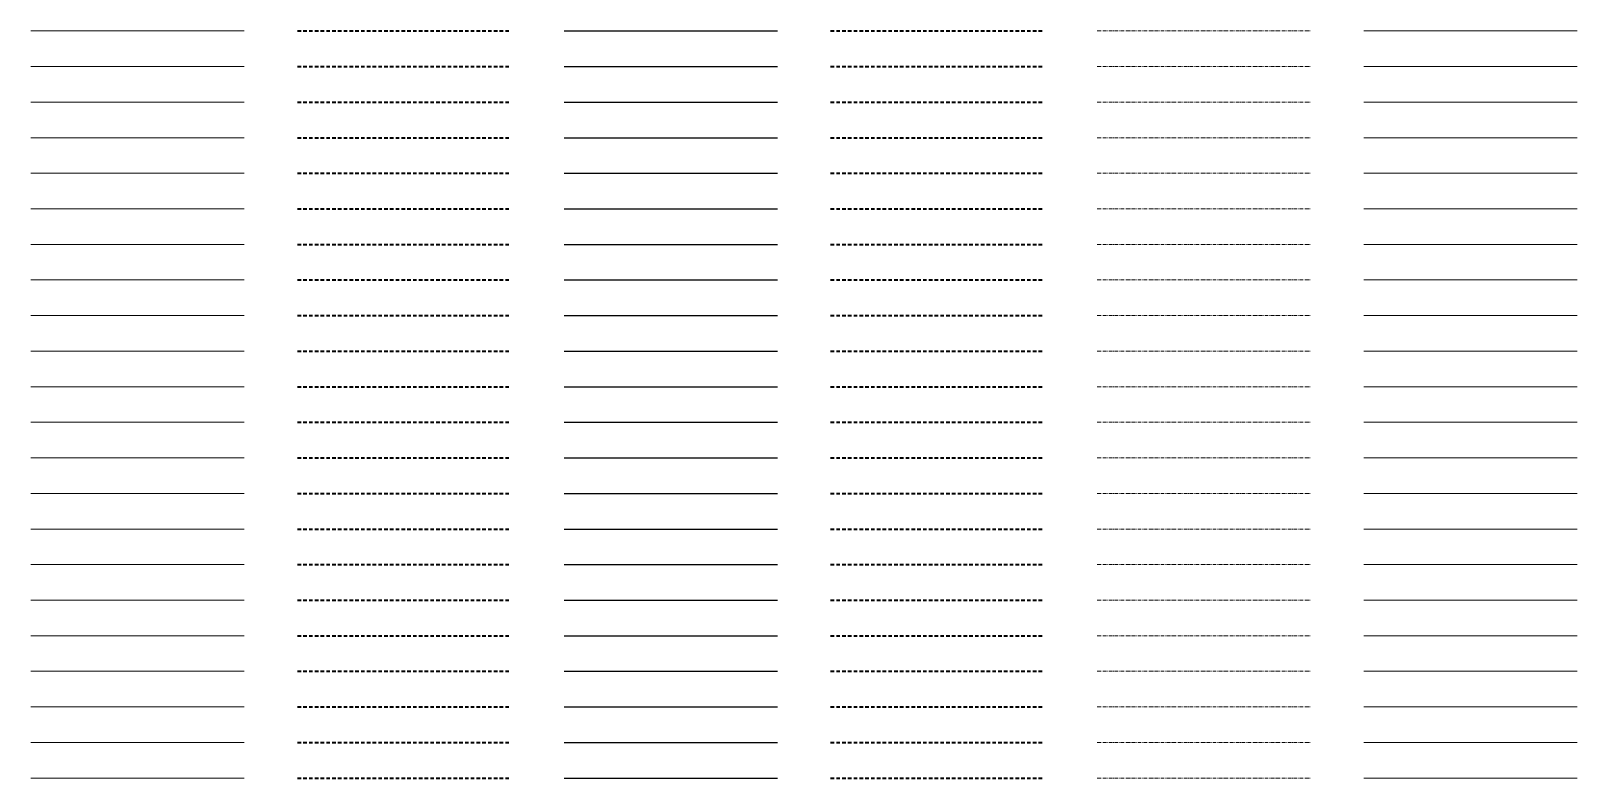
# Model space of a CAD drawing. Header units: metres. Extents: x -170 to 2070, y -13 to 14380.
# Drawn here: x 150 to 1020, y 9000 to 9420 of the extents above; entities that cross this region are included whole.
import ezdxf
from ezdxf.lldxf.tags import DXFTag

# ---------------------------------------------------------------- set-up
doc = ezdxf.new("R2010")
doc.units = ezdxf.units.M
doc.linetypes.add('KL-SO', pattern=[3.25, 2, -1.25])
doc.linetypes.add('KL-VERLATEN-SO', pattern=[3.25, 2, -0.5, 0.25, -0.5])
for name, color, linetype, lineweight in [('B-OI-KL-ET_MS_AANSLUITNET_3 kV_1x95Alrm as50-G', 7, 'Continuous', 18), ('B-OI-KL-ET_MS_AANSLUITNET_3 kV_1x95Alrm as50-RESERVE-G', 7, 'KL-RESERVE-SO', 18), ('B-OI-KL-ET_MS_AANSLUITNET_3 kV_1x95Alrm as50-VERLATEN-G', 7, 'KL-VERLATEN-SO', 18), ('B-OI-KL-ET_MS_AANSLUITNET_3 kV_3x240Alrm as35-G', 7, 'Continuous', 18), ('B-OI-KL-ET_MS_AANSLUITNET_3 kV_3x240Alrm as35-RESERVE-G', 7, 'KL-RESERVE-SO', 18), ('B-OI-KL-ET_MS_AANSLUITNET_3 kV_3x240Alrm as35-VERLATEN-G', 7, 'KL-VERLATEN-SO', 18), ('B-OI-KL-ET_MS_AANSLUITNET_3 kV_OVERIG-G', 7, 'Continuous', 18), ('B-OI-KL-ET_MS_AANSLUITNET_3 kV_OVERIG-RESERVE-G', 7, 'KL-RESERVE-SO', 18), ('B-OI-KL-ET_MS_AANSLUITNET_3 kV_OVERIG-VERLATEN-G', 7, 'KL-VERLATEN-SO', 18), ('B-OI-KL-ET_MS_AARDING_Al_25-G', 7, 'Continuous', 18), ('B-OI-KL-ET_MS_AARDING_Al_25-RESERVE-G', 7, 'KL-RESERVE-SO', 18), ('B-OI-KL-ET_MS_AARDING_Al_25-VERLATEN-G', 7, 'KL-VERLATEN-SO', 18), ('B-OI-KL-ET_MS_AARDING_Al_50-G', 7, 'Continuous', 18), ('B-OI-KL-ET_MS_AARDING_Al_50-RESERVE-G', 7, 'KL-RESERVE-SO', 18), ('B-OI-KL-ET_MS_AARDING_Al_50-VERLATEN-G', 7, 'KL-VERLATEN-SO', 18), ('B-OI-KL-ET_MS_AARDING_Al_95-G', 7, 'Continuous', 18), ('B-OI-KL-ET_MS_AARDING_Al_95-RESERVE-G', 7, 'KL-RESERVE-SO', 18), ('B-OI-KL-ET_MS_AARDING_Al_95-VERLATEN-G', 7, 'KL-VERLATEN-SO', 18), ('B-OI-KL-ET_MS_AARDING_Cu_25-G', 7, 'Continuous', 18), ('B-OI-KL-ET_MS_AARDING_Cu_25-RESERVE-G', 7, 'KL-RESERVE-SO', 18), ('B-OI-KL-ET_MS_AARDING_Cu_25-VERLATEN-G', 7, 'KL-VERLATEN-SO', 18), ('B-OI-KL-ET_MS_AARDING_Cu_50-G', 7, 'Continuous', 18), ('B-OI-KL-ET_MS_AARDING_Cu_50-RESERVE-G', 7, 'KL-RESERVE-SO', 18), ('B-OI-KL-ET_MS_AARDING_Cu_50-VERLATEN-G', 7, 'KL-VERLATEN-SO', 18), ('B-OI-KL-ET_MS_AARDING_Cu_95-G', 7, 'Continuous', 18), ('B-OI-KL-ET_MS_AARDING_Cu_95-RESERVE-G', 7, 'KL-RESERVE-SO', 18), ('B-OI-KL-ET_MS_AARDING_Cu_95-VERLATEN-G', 7, 'KL-VERLATEN-SO', 18), ('B-OI-KL-ET_MS_BRUGBUIS-G', 7, 'Continuous', 18), ('B-OI-KL-ET_MS_BRUGBUIS-RESERVE-G', 7, 'KL-RESERVE-SO', 18), ('B-OI-KL-ET_MS_BRUGBUIS-VERLATEN-G', 7, 'KL-VERLATEN-SO', 18), ('B-OI-KL-ET_MS_DISTRIBUTIE_10 kV_1x16Cu as16-G', 12, 'Continuous', 18), ('B-OI-KL-ET_MS_DISTRIBUTIE_10 kV_1x16Cu as16-RESERVE-G', 12, 'KL-RESERVE-SO', 18), ('B-OI-KL-ET_MS_DISTRIBUTIE_10 kV_1x16Cu as16-VERLATEN-G', 12, 'KL-VERLATEN-SO', 18), ('B-OI-KL-ET_MS_DISTRIBUTIE_10 kV_1x240Alrm as35-G', 12, 'Continuous', 18), ('B-OI-KL-ET_MS_DISTRIBUTIE_10 kV_1x240Alrm as35-RESERVE-G', 12, 'KL-RESERVE-SO', 18), ('B-OI-KL-ET_MS_DISTRIBUTIE_10 kV_1x240Alrm as35-VERLATEN-G', 12, 'KL-VERLATEN-SO', 18), ('B-OI-KL-ET_MS_DISTRIBUTIE_10 kV_1x25Cu as16-G', 12, 'Continuous', 18), ('B-OI-KL-ET_MS_DISTRIBUTIE_10 kV_1x25Cu as16-RESERVE-G', 12, 'KL-RESERVE-SO', 18), ('B-OI-KL-ET_MS_DISTRIBUTIE_10 kV_1x25Cu as16-VERLATEN-G', 12, 'KL-VERLATEN-SO', 18), ('B-OI-KL-ET_MS_DISTRIBUTIE_10 kV_1x400Alrm as35-G', 12, 'Continuous', 18), ('B-OI-KL-ET_MS_DISTRIBUTIE_10 kV_1x400Alrm as35-RESERVE-G', 12, 'KL-RESERVE-SO', 18), ('B-OI-KL-ET_MS_DISTRIBUTIE_10 kV_1x400Alrm as35-VERLATEN-G', 12, 'KL-VERLATEN-SO', 18), ('B-OI-KL-ET_MS_DISTRIBUTIE_10 kV_1x630Alrm as35-G', 12, 'Continuous', 18), ('B-OI-KL-ET_MS_DISTRIBUTIE_10 kV_1x630Alrm as35-RESERVE-G', 12, 'KL-RESERVE-SO', 18), ('B-OI-KL-ET_MS_DISTRIBUTIE_10 kV_1x630Alrm as35-VERLATEN-G', 12, 'KL-VERLATEN-SO', 18), ('B-OI-KL-ET_MS_DISTRIBUTIE_10 kV_1x630Cu as50-G', 12, 'Continuous', 18), ('B-OI-KL-ET_MS_DISTRIBUTIE_10 kV_1x630Cu as50-RESERVE-G', 12, 'KL-RESERVE-SO', 18), ('B-OI-KL-ET_MS_DISTRIBUTIE_10 kV_1x630Cu as50-VERLATEN-G', 12, 'KL-VERLATEN-SO', 18), ('B-OI-KL-ET_MS_DISTRIBUTIE_10 kV_1x800Alrm as35-G', 12, 'Continuous', 18), ('B-OI-KL-ET_MS_DISTRIBUTIE_10 kV_1x800Alrm as35-RESERVE-G', 12, 'KL-RESERVE-SO', 18), ('B-OI-KL-ET_MS_DISTRIBUTIE_10 kV_1x800Alrm as35-VERLATEN-G', 12, 'KL-VERLATEN-SO', 18), ('B-OI-KL-ET_MS_DISTRIBUTIE_10 kV_1x95Alrm as50-G', 12, 'Continuous', 18), ('B-OI-KL-ET_MS_DISTRIBUTIE_10 kV_1x95Alrm as50-RESERVE-G', 12, 'KL-RESERVE-SO', 18), ('B-OI-KL-ET_MS_DISTRIBUTIE_10 kV_1x95Alrm as50-VERLATEN-G', 12, 'KL-VERLATEN-SO', 18), ('B-OI-KL-ET_MS_DISTRIBUTIE_10 kV_3x240Alrm as35-G', 12, 'Continuous', 18), ('B-OI-KL-ET_MS_DISTRIBUTIE_10 kV_3x240Alrm as35-RESERVE-G', 12, 'KL-RESERVE-SO', 18), ('B-OI-KL-ET_MS_DISTRIBUTIE_10 kV_3x240Alrm as35-VERLATEN-G', 12, 'KL-VERLATEN-SO', 18), ('B-OI-KL-ET_MS_DISTRIBUTIE_10 kV_OVERIG-G', 12, 'Continuous', 18), ('B-OI-KL-ET_MS_DISTRIBUTIE_10 kV_OVERIG-RESERVE-G', 12, 'KL-RESERVE-SO', 18), ('B-OI-KL-ET_MS_DISTRIBUTIE_10 kV_OVERIG-VERLATEN-G', 12, 'KL-VERLATEN-SO', 18), ('B-OI-KL-ET_MS_DISTRIBUTIE_20 kV_1x16Cu as16-G', 12, 'Continuous', 18), ('B-OI-KL-ET_MS_DISTRIBUTIE_20 kV_1x16Cu as16-RESERVE-G', 12, 'KL-RESERVE-SO', 18), ('B-OI-KL-ET_MS_DISTRIBUTIE_20 kV_1x16Cu as16-VERLATEN-G', 12, 'KL-VERLATEN-SO', 18), ('B-OI-KL-ET_MS_DISTRIBUTIE_20 kV_1x240Alrm as35-G', 12, 'Continuous', 18), ('B-OI-KL-ET_MS_DISTRIBUTIE_20 kV_1x240Alrm as35-RESERVE-G', 12, 'KL-RESERVE-SO', 18), ('B-OI-KL-ET_MS_DISTRIBUTIE_20 kV_1x240Alrm as35-VERLATEN-G', 12, 'KL-VERLATEN-SO', 18), ('N-OI-KL-ET_MS_AANSLUITNET_3 kV_1x95Alrm as50-G', 7, 'KL-SO', 35), ('N-OI-KL-ET_MS_AANSLUITNET_3 kV_3x240Alrm as35-G', 7, 'KL-SO', 35), ('N-OI-KL-ET_MS_AANSLUITNET_3 kV_OVERIG-G', 7, 'KL-SO', 35), ('N-OI-KL-ET_MS_AARDING_Al_25-G', 7, 'KL-SO', 35), ('N-OI-KL-ET_MS_AARDING_Al_50-G', 7, 'KL-SO', 35), ('N-OI-KL-ET_MS_AARDING_Al_95-G', 7, 'KL-SO', 35), ('N-OI-KL-ET_MS_AARDING_Cu_25-G', 7, 'KL-SO', 35), ('N-OI-KL-ET_MS_AARDING_Cu_50-G', 7, 'KL-SO', 35), ('N-OI-KL-ET_MS_AARDING_Cu_95-G', 7, 'KL-SO', 35), ('N-OI-KL-ET_MS_BRUGBUIS-G', 7, 'KL-SO', 35), ('N-OI-KL-ET_MS_DISTRIBUTIE_10 kV_1x16Cu as16-G', 12, 'KL-SO', 35), ('N-OI-KL-ET_MS_DISTRIBUTIE_10 kV_1x240Alrm as35-G', 12, 'KL-SO', 35), ('N-OI-KL-ET_MS_DISTRIBUTIE_10 kV_1x25Cu as16-G', 12, 'KL-SO', 35), ('N-OI-KL-ET_MS_DISTRIBUTIE_10 kV_1x400Alrm as35-G', 12, 'KL-SO', 35), ('N-OI-KL-ET_MS_DISTRIBUTIE_10 kV_1x630Alrm as35-G', 12, 'KL-SO', 35), ('N-OI-KL-ET_MS_DISTRIBUTIE_10 kV_1x630Cu as50-G', 12, 'KL-SO', 35), ('N-OI-KL-ET_MS_DISTRIBUTIE_10 kV_1x800Alrm as35-G', 12, 'KL-SO', 35), ('N-OI-KL-ET_MS_DISTRIBUTIE_10 kV_1x95Alrm as50-G', 12, 'KL-SO', 35), ('N-OI-KL-ET_MS_DISTRIBUTIE_10 kV_3x240Alrm as35-G', 12, 'KL-SO', 35), ('N-OI-KL-ET_MS_DISTRIBUTIE_10 kV_OVERIG-G', 12, 'KL-SO', 35), ('N-OI-KL-ET_MS_DISTRIBUTIE_20 kV_1x16Cu as16-G', 12, 'KL-SO', 35), ('N-OI-KL-ET_MS_DISTRIBUTIE_20 kV_1x240Alrm as35-G', 12, 'KL-SO', 35), ('R-OI-KL-ET_MS_AANSLUITNET_3 kV_1x95Alrm as50-G', 7, 'KL-SO', 35), ('R-OI-KL-ET_MS_AANSLUITNET_3 kV_3x240Alrm as35-G', 7, 'KL-SO', 35), ('R-OI-KL-ET_MS_AANSLUITNET_3 kV_OVERIG-G', 7, 'KL-SO', 35), ('R-OI-KL-ET_MS_AARDING_Al_25-G', 7, 'KL-SO', 35), ('R-OI-KL-ET_MS_AARDING_Al_50-G', 7, 'KL-SO', 35), ('R-OI-KL-ET_MS_AARDING_Al_95-G', 7, 'KL-SO', 35), ('R-OI-KL-ET_MS_AARDING_Cu_25-G', 7, 'KL-SO', 35), ('R-OI-KL-ET_MS_AARDING_Cu_50-G', 7, 'KL-SO', 35), ('R-OI-KL-ET_MS_AARDING_Cu_95-G', 7, 'KL-SO', 35), ('R-OI-KL-ET_MS_BRUGBUIS-G', 7, 'KL-SO', 35), ('R-OI-KL-ET_MS_DISTRIBUTIE_10 kV_1x16Cu as16-G', 12, 'KL-SO', 35), ('R-OI-KL-ET_MS_DISTRIBUTIE_10 kV_1x240Alrm as35-G', 12, 'KL-SO', 35), ('R-OI-KL-ET_MS_DISTRIBUTIE_10 kV_1x25Cu as16-G', 12, 'KL-SO', 35), ('R-OI-KL-ET_MS_DISTRIBUTIE_10 kV_1x400Alrm as35-G', 12, 'KL-SO', 35), ('R-OI-KL-ET_MS_DISTRIBUTIE_10 kV_1x630Alrm as35-G', 12, 'KL-SO', 35), ('R-OI-KL-ET_MS_DISTRIBUTIE_10 kV_1x630Cu as50-G', 12, 'KL-SO', 35), ('R-OI-KL-ET_MS_DISTRIBUTIE_10 kV_1x800Alrm as35-G', 12, 'KL-SO', 35), ('R-OI-KL-ET_MS_DISTRIBUTIE_10 kV_1x95Alrm as50-G', 12, 'KL-SO', 35), ('R-OI-KL-ET_MS_DISTRIBUTIE_10 kV_3x240Alrm as35-G', 12, 'KL-SO', 35), ('R-OI-KL-ET_MS_DISTRIBUTIE_10 kV_OVERIG-G', 12, 'KL-SO', 35), ('R-OI-KL-ET_MS_DISTRIBUTIE_20 kV_1x16Cu as16-G', 12, 'KL-SO', 35), ('R-OI-KL-ET_MS_DISTRIBUTIE_20 kV_1x240Alrm as35-G', 12, 'KL-SO', 35), ('V-OI-KL-ET_MS_AANSLUITNET_3 kV_1x95Alrm as50-G', 7, 'V-KL-SO', 25), ('V-OI-KL-ET_MS_AANSLUITNET_3 kV_3x240Alrm as35-G', 7, 'V-KL-SO', 25), ('V-OI-KL-ET_MS_AANSLUITNET_3 kV_OVERIG-G', 7, 'V-KL-SO', 25), ('V-OI-KL-ET_MS_AARDING_Al_25-G', 7, 'V-KL-SO', 25), ('V-OI-KL-ET_MS_AARDING_Al_50-G', 7, 'V-KL-SO', 25), ('V-OI-KL-ET_MS_AARDING_Al_95-G', 7, 'V-KL-SO', 25), ('V-OI-KL-ET_MS_AARDING_Cu_25-G', 7, 'V-KL-SO', 25), ('V-OI-KL-ET_MS_AARDING_Cu_50-G', 7, 'V-KL-SO', 25), ('V-OI-KL-ET_MS_AARDING_Cu_95-G', 7, 'V-KL-SO', 25), ('V-OI-KL-ET_MS_BRUGBUIS-G', 7, 'V-KL-SO', 25), ('V-OI-KL-ET_MS_DISTRIBUTIE_10 kV_1x16Cu as16-G', 12, 'V-KL-SO', 25), ('V-OI-KL-ET_MS_DISTRIBUTIE_10 kV_1x240Alrm as35-G', 12, 'V-KL-SO', 25), ('V-OI-KL-ET_MS_DISTRIBUTIE_10 kV_1x25Cu as16-G', 12, 'V-KL-SO', 25), ('V-OI-KL-ET_MS_DISTRIBUTIE_10 kV_1x400Alrm as35-G', 12, 'V-KL-SO', 25), ('V-OI-KL-ET_MS_DISTRIBUTIE_10 kV_1x630Alrm as35-G', 12, 'V-KL-SO', 25), ('V-OI-KL-ET_MS_DISTRIBUTIE_10 kV_1x630Cu as50-G', 12, 'V-KL-SO', 25), ('V-OI-KL-ET_MS_DISTRIBUTIE_10 kV_1x800Alrm as35-G', 12, 'V-KL-SO', 25), ('V-OI-KL-ET_MS_DISTRIBUTIE_10 kV_1x95Alrm as50-G', 12, 'V-KL-SO', 25), ('V-OI-KL-ET_MS_DISTRIBUTIE_10 kV_3x240Alrm as35-G', 12, 'V-KL-SO', 25), ('V-OI-KL-ET_MS_DISTRIBUTIE_10 kV_OVERIG-G', 12, 'V-KL-SO', 25), ('V-OI-KL-ET_MS_DISTRIBUTIE_20 kV_1x16Cu as16-G', 12, 'V-KL-SO', 25), ('V-OI-KL-ET_MS_DISTRIBUTIE_20 kV_1x240Alrm as35-G', 12, 'V-KL-SO', 25)]:
    doc.layers.add(name, color=color, linetype=linetype, lineweight=lineweight)
doc.styles.get("Standard").update_dxf_attribs({"font": 'NLCS-ISO.ttf'})
tags = doc.linetypes.add('KL-RESERVE-SO', pattern='A,7,-2,["RS",Standard,S=1,R=0,X=-1,Y=-0.5],-1.5', length=10.5).pattern_tags.tags
tags[6] = DXFTag(74, 10)
doc.linetypes.add('V-KL-SO', pattern='A,2,[24,nlcs.shx,S=0.75,R=0,X=0,Y=0],2', length=4)

msp = doc.modelspace()

# ---------------------------------------------------------------- linework, layer by layer
at = {"layer": 'B-OI-KL-ET_MS_AANSLUITNET_3 kV_1x95Alrm as50-G'}
msp.add_line((150, 9000), (270, 9000), dxfattribs=at)
at = {"layer": 'B-OI-KL-ET_MS_AANSLUITNET_3 kV_1x95Alrm as50-RESERVE-G'}
msp.add_line((900, 9000), (1020, 9000), dxfattribs=at)
at = {"layer": 'B-OI-KL-ET_MS_AANSLUITNET_3 kV_1x95Alrm as50-VERLATEN-G'}
msp.add_line((750, 9000), (870, 9000), dxfattribs=at)
at = {"layer": 'B-OI-KL-ET_MS_AANSLUITNET_3 kV_3x240Alrm as35-G'}
msp.add_line((150, 9020), (270, 9020), dxfattribs=at)
at = {"layer": 'B-OI-KL-ET_MS_AANSLUITNET_3 kV_3x240Alrm as35-RESERVE-G'}
msp.add_line((900, 9020), (1020, 9020), dxfattribs=at)
at = {"layer": 'B-OI-KL-ET_MS_AANSLUITNET_3 kV_3x240Alrm as35-VERLATEN-G'}
msp.add_line((750, 9020), (870, 9020), dxfattribs=at)
at = {"layer": 'B-OI-KL-ET_MS_AANSLUITNET_3 kV_OVERIG-G'}
msp.add_line((150, 9040), (270, 9040), dxfattribs=at)
at = {"layer": 'B-OI-KL-ET_MS_AANSLUITNET_3 kV_OVERIG-RESERVE-G'}
msp.add_line((900, 9040), (1020, 9040), dxfattribs=at)
at = {"layer": 'B-OI-KL-ET_MS_AANSLUITNET_3 kV_OVERIG-VERLATEN-G'}
msp.add_line((750, 9040), (870, 9040), dxfattribs=at)
at = {"layer": 'B-OI-KL-ET_MS_AARDING_Al_25-G'}
msp.add_line((150, 9060), (270, 9060), dxfattribs=at)
at = {"layer": 'B-OI-KL-ET_MS_AARDING_Al_25-RESERVE-G'}
msp.add_line((900, 9060), (1020, 9060), dxfattribs=at)
at = {"layer": 'B-OI-KL-ET_MS_AARDING_Al_25-VERLATEN-G'}
msp.add_line((750, 9060), (870, 9060), dxfattribs=at)
at = {"layer": 'B-OI-KL-ET_MS_AARDING_Al_50-G'}
msp.add_line((150, 9080), (270, 9080), dxfattribs=at)
at = {"layer": 'B-OI-KL-ET_MS_AARDING_Al_50-RESERVE-G'}
msp.add_line((900, 9080), (1020, 9080), dxfattribs=at)
at = {"layer": 'B-OI-KL-ET_MS_AARDING_Al_50-VERLATEN-G'}
msp.add_line((750, 9080), (870, 9080), dxfattribs=at)
at = {"layer": 'B-OI-KL-ET_MS_AARDING_Al_95-G'}
msp.add_line((150, 9100), (270, 9100), dxfattribs=at)
at = {"layer": 'B-OI-KL-ET_MS_AARDING_Al_95-RESERVE-G'}
msp.add_line((900, 9100), (1020, 9100), dxfattribs=at)
at = {"layer": 'B-OI-KL-ET_MS_AARDING_Al_95-VERLATEN-G'}
msp.add_line((750, 9100), (870, 9100), dxfattribs=at)
at = {"layer": 'B-OI-KL-ET_MS_AARDING_Cu_25-G'}
msp.add_line((150, 9120), (270, 9120), dxfattribs=at)
at = {"layer": 'B-OI-KL-ET_MS_AARDING_Cu_25-RESERVE-G'}
msp.add_line((900, 9120), (1020, 9120), dxfattribs=at)
at = {"layer": 'B-OI-KL-ET_MS_AARDING_Cu_25-VERLATEN-G'}
msp.add_line((750, 9120), (870, 9120), dxfattribs=at)
at = {"layer": 'B-OI-KL-ET_MS_AARDING_Cu_50-G'}
msp.add_line((150, 9140), (270, 9140), dxfattribs=at)
at = {"layer": 'B-OI-KL-ET_MS_AARDING_Cu_50-RESERVE-G'}
msp.add_line((900, 9140), (1020, 9140), dxfattribs=at)
at = {"layer": 'B-OI-KL-ET_MS_AARDING_Cu_50-VERLATEN-G'}
msp.add_line((750, 9140), (870, 9140), dxfattribs=at)
at = {"layer": 'B-OI-KL-ET_MS_AARDING_Cu_95-G'}
msp.add_line((150, 9160), (270, 9160), dxfattribs=at)
at = {"layer": 'B-OI-KL-ET_MS_AARDING_Cu_95-RESERVE-G'}
msp.add_line((900, 9160), (1020, 9160), dxfattribs=at)
at = {"layer": 'B-OI-KL-ET_MS_AARDING_Cu_95-VERLATEN-G'}
msp.add_line((750, 9160), (870, 9160), dxfattribs=at)
at = {"layer": 'B-OI-KL-ET_MS_BRUGBUIS-G'}
msp.add_line((150, 9180), (270, 9180), dxfattribs=at)
at = {"layer": 'B-OI-KL-ET_MS_BRUGBUIS-RESERVE-G'}
msp.add_line((900, 9180), (1020, 9180), dxfattribs=at)
at = {"layer": 'B-OI-KL-ET_MS_BRUGBUIS-VERLATEN-G'}
msp.add_line((750, 9180), (870, 9180), dxfattribs=at)
at = {"layer": 'B-OI-KL-ET_MS_DISTRIBUTIE_10 kV_1x16Cu as16-G'}
msp.add_line((150, 9200), (270, 9200), dxfattribs=at)
at = {"layer": 'B-OI-KL-ET_MS_DISTRIBUTIE_10 kV_1x16Cu as16-RESERVE-G'}
msp.add_line((900, 9200), (1020, 9200), dxfattribs=at)
at = {"layer": 'B-OI-KL-ET_MS_DISTRIBUTIE_10 kV_1x16Cu as16-VERLATEN-G'}
msp.add_line((750, 9200), (870, 9200), dxfattribs=at)
at = {"layer": 'B-OI-KL-ET_MS_DISTRIBUTIE_10 kV_1x240Alrm as35-G'}
msp.add_line((150, 9220), (270, 9220), dxfattribs=at)
at = {"layer": 'B-OI-KL-ET_MS_DISTRIBUTIE_10 kV_1x240Alrm as35-RESERVE-G'}
msp.add_line((900, 9220), (1020, 9220), dxfattribs=at)
at = {"layer": 'B-OI-KL-ET_MS_DISTRIBUTIE_10 kV_1x240Alrm as35-VERLATEN-G'}
msp.add_line((750, 9220), (870, 9220), dxfattribs=at)
at = {"layer": 'B-OI-KL-ET_MS_DISTRIBUTIE_10 kV_1x25Cu as16-G'}
msp.add_line((150, 9240), (270, 9240), dxfattribs=at)
at = {"layer": 'B-OI-KL-ET_MS_DISTRIBUTIE_10 kV_1x25Cu as16-RESERVE-G'}
msp.add_line((900, 9240), (1020, 9240), dxfattribs=at)
at = {"layer": 'B-OI-KL-ET_MS_DISTRIBUTIE_10 kV_1x25Cu as16-VERLATEN-G'}
msp.add_line((750, 9240), (870, 9240), dxfattribs=at)
at = {"layer": 'B-OI-KL-ET_MS_DISTRIBUTIE_10 kV_1x400Alrm as35-G'}
msp.add_line((150, 9260), (270, 9260), dxfattribs=at)
at = {"layer": 'B-OI-KL-ET_MS_DISTRIBUTIE_10 kV_1x400Alrm as35-RESERVE-G'}
msp.add_line((900, 9260), (1020, 9260), dxfattribs=at)
at = {"layer": 'B-OI-KL-ET_MS_DISTRIBUTIE_10 kV_1x400Alrm as35-VERLATEN-G'}
msp.add_line((750, 9260), (870, 9260), dxfattribs=at)
at = {"layer": 'B-OI-KL-ET_MS_DISTRIBUTIE_10 kV_1x630Alrm as35-G'}
msp.add_line((150, 9280), (270, 9280), dxfattribs=at)
at = {"layer": 'B-OI-KL-ET_MS_DISTRIBUTIE_10 kV_1x630Alrm as35-RESERVE-G'}
msp.add_line((900, 9280), (1020, 9280), dxfattribs=at)
at = {"layer": 'B-OI-KL-ET_MS_DISTRIBUTIE_10 kV_1x630Alrm as35-VERLATEN-G'}
msp.add_line((750, 9280), (870, 9280), dxfattribs=at)
at = {"layer": 'B-OI-KL-ET_MS_DISTRIBUTIE_10 kV_1x630Cu as50-G'}
msp.add_line((150, 9300), (270, 9300), dxfattribs=at)
at = {"layer": 'B-OI-KL-ET_MS_DISTRIBUTIE_10 kV_1x630Cu as50-RESERVE-G'}
msp.add_line((900, 9300), (1020, 9300), dxfattribs=at)
at = {"layer": 'B-OI-KL-ET_MS_DISTRIBUTIE_10 kV_1x630Cu as50-VERLATEN-G'}
msp.add_line((750, 9300), (870, 9300), dxfattribs=at)
at = {"layer": 'B-OI-KL-ET_MS_DISTRIBUTIE_10 kV_1x800Alrm as35-G'}
msp.add_line((150, 9320), (270, 9320), dxfattribs=at)
at = {"layer": 'B-OI-KL-ET_MS_DISTRIBUTIE_10 kV_1x800Alrm as35-RESERVE-G'}
msp.add_line((900, 9320), (1020, 9320), dxfattribs=at)
at = {"layer": 'B-OI-KL-ET_MS_DISTRIBUTIE_10 kV_1x800Alrm as35-VERLATEN-G'}
msp.add_line((750, 9320), (870, 9320), dxfattribs=at)
at = {"layer": 'B-OI-KL-ET_MS_DISTRIBUTIE_10 kV_1x95Alrm as50-G'}
msp.add_line((150, 9340), (270, 9340), dxfattribs=at)
at = {"layer": 'B-OI-KL-ET_MS_DISTRIBUTIE_10 kV_1x95Alrm as50-RESERVE-G'}
msp.add_line((900, 9340), (1020, 9340), dxfattribs=at)
at = {"layer": 'B-OI-KL-ET_MS_DISTRIBUTIE_10 kV_1x95Alrm as50-VERLATEN-G'}
msp.add_line((750, 9340), (870, 9340), dxfattribs=at)
at = {"layer": 'B-OI-KL-ET_MS_DISTRIBUTIE_10 kV_3x240Alrm as35-G'}
msp.add_line((150, 9360), (270, 9360), dxfattribs=at)
at = {"layer": 'B-OI-KL-ET_MS_DISTRIBUTIE_10 kV_3x240Alrm as35-RESERVE-G'}
msp.add_line((900, 9360), (1020, 9360), dxfattribs=at)
at = {"layer": 'B-OI-KL-ET_MS_DISTRIBUTIE_10 kV_3x240Alrm as35-VERLATEN-G'}
msp.add_line((750, 9360), (870, 9360), dxfattribs=at)
at = {"layer": 'B-OI-KL-ET_MS_DISTRIBUTIE_10 kV_OVERIG-G'}
msp.add_line((150, 9380), (270, 9380), dxfattribs=at)
at = {"layer": 'B-OI-KL-ET_MS_DISTRIBUTIE_10 kV_OVERIG-RESERVE-G'}
msp.add_line((900, 9380), (1020, 9380), dxfattribs=at)
at = {"layer": 'B-OI-KL-ET_MS_DISTRIBUTIE_10 kV_OVERIG-VERLATEN-G'}
msp.add_line((750, 9380), (870, 9380), dxfattribs=at)
at = {"layer": 'B-OI-KL-ET_MS_DISTRIBUTIE_20 kV_1x16Cu as16-G'}
msp.add_line((150, 9400), (270, 9400), dxfattribs=at)
at = {"layer": 'B-OI-KL-ET_MS_DISTRIBUTIE_20 kV_1x16Cu as16-RESERVE-G'}
msp.add_line((900, 9400), (1020, 9400), dxfattribs=at)
at = {"layer": 'B-OI-KL-ET_MS_DISTRIBUTIE_20 kV_1x16Cu as16-VERLATEN-G'}
msp.add_line((750, 9400), (870, 9400), dxfattribs=at)
at = {"layer": 'B-OI-KL-ET_MS_DISTRIBUTIE_20 kV_1x240Alrm as35-G'}
msp.add_line((150, 9420), (270, 9420), dxfattribs=at)
at = {"layer": 'B-OI-KL-ET_MS_DISTRIBUTIE_20 kV_1x240Alrm as35-RESERVE-G'}
msp.add_line((900, 9420), (1020, 9420), dxfattribs=at)
at = {"layer": 'B-OI-KL-ET_MS_DISTRIBUTIE_20 kV_1x240Alrm as35-VERLATEN-G'}
msp.add_line((750, 9420), (870, 9420), dxfattribs=at)
at = {"layer": 'N-OI-KL-ET_MS_AANSLUITNET_3 kV_1x95Alrm as50-G'}
msp.add_line((300, 9000), (420, 9000), dxfattribs=at)
at = {"layer": 'N-OI-KL-ET_MS_AANSLUITNET_3 kV_3x240Alrm as35-G'}
msp.add_line((300, 9020), (420, 9020), dxfattribs=at)
at = {"layer": 'N-OI-KL-ET_MS_AANSLUITNET_3 kV_OVERIG-G'}
msp.add_line((300, 9040), (420, 9040), dxfattribs=at)
at = {"layer": 'N-OI-KL-ET_MS_AARDING_Al_25-G'}
msp.add_line((300, 9060), (420, 9060), dxfattribs=at)
at = {"layer": 'N-OI-KL-ET_MS_AARDING_Al_50-G'}
msp.add_line((300, 9080), (420, 9080), dxfattribs=at)
at = {"layer": 'N-OI-KL-ET_MS_AARDING_Al_95-G'}
msp.add_line((300, 9100), (420, 9100), dxfattribs=at)
at = {"layer": 'N-OI-KL-ET_MS_AARDING_Cu_25-G'}
msp.add_line((300, 9120), (420, 9120), dxfattribs=at)
at = {"layer": 'N-OI-KL-ET_MS_AARDING_Cu_50-G'}
msp.add_line((300, 9140), (420, 9140), dxfattribs=at)
at = {"layer": 'N-OI-KL-ET_MS_AARDING_Cu_95-G'}
msp.add_line((300, 9160), (420, 9160), dxfattribs=at)
at = {"layer": 'N-OI-KL-ET_MS_BRUGBUIS-G'}
msp.add_line((300, 9180), (420, 9180), dxfattribs=at)
at = {"layer": 'N-OI-KL-ET_MS_DISTRIBUTIE_10 kV_1x16Cu as16-G'}
msp.add_line((300, 9200), (420, 9200), dxfattribs=at)
at = {"layer": 'N-OI-KL-ET_MS_DISTRIBUTIE_10 kV_1x240Alrm as35-G'}
msp.add_line((300, 9220), (420, 9220), dxfattribs=at)
at = {"layer": 'N-OI-KL-ET_MS_DISTRIBUTIE_10 kV_1x25Cu as16-G'}
msp.add_line((300, 9240), (420, 9240), dxfattribs=at)
at = {"layer": 'N-OI-KL-ET_MS_DISTRIBUTIE_10 kV_1x400Alrm as35-G'}
msp.add_line((300, 9260), (420, 9260), dxfattribs=at)
at = {"layer": 'N-OI-KL-ET_MS_DISTRIBUTIE_10 kV_1x630Alrm as35-G'}
msp.add_line((300, 9280), (420, 9280), dxfattribs=at)
at = {"layer": 'N-OI-KL-ET_MS_DISTRIBUTIE_10 kV_1x630Cu as50-G'}
msp.add_line((300, 9300), (420, 9300), dxfattribs=at)
at = {"layer": 'N-OI-KL-ET_MS_DISTRIBUTIE_10 kV_1x800Alrm as35-G'}
msp.add_line((300, 9320), (420, 9320), dxfattribs=at)
at = {"layer": 'N-OI-KL-ET_MS_DISTRIBUTIE_10 kV_1x95Alrm as50-G'}
msp.add_line((300, 9340), (420, 9340), dxfattribs=at)
at = {"layer": 'N-OI-KL-ET_MS_DISTRIBUTIE_10 kV_3x240Alrm as35-G'}
msp.add_line((300, 9360), (420, 9360), dxfattribs=at)
at = {"layer": 'N-OI-KL-ET_MS_DISTRIBUTIE_10 kV_OVERIG-G'}
msp.add_line((300, 9380), (420, 9380), dxfattribs=at)
at = {"layer": 'N-OI-KL-ET_MS_DISTRIBUTIE_20 kV_1x16Cu as16-G'}
msp.add_line((300, 9400), (420, 9400), dxfattribs=at)
at = {"layer": 'N-OI-KL-ET_MS_DISTRIBUTIE_20 kV_1x240Alrm as35-G'}
msp.add_line((300, 9420), (420, 9420), dxfattribs=at)
at = {"layer": 'R-OI-KL-ET_MS_AANSLUITNET_3 kV_1x95Alrm as50-G'}
msp.add_line((600, 9000), (720, 9000), dxfattribs=at)
at = {"layer": 'R-OI-KL-ET_MS_AANSLUITNET_3 kV_3x240Alrm as35-G'}
msp.add_line((600, 9020), (720, 9020), dxfattribs=at)
at = {"layer": 'R-OI-KL-ET_MS_AANSLUITNET_3 kV_OVERIG-G'}
msp.add_line((600, 9040), (720, 9040), dxfattribs=at)
at = {"layer": 'R-OI-KL-ET_MS_AARDING_Al_25-G'}
msp.add_line((600, 9060), (720, 9060), dxfattribs=at)
at = {"layer": 'R-OI-KL-ET_MS_AARDING_Al_50-G'}
msp.add_line((600, 9080), (720, 9080), dxfattribs=at)
at = {"layer": 'R-OI-KL-ET_MS_AARDING_Al_95-G'}
msp.add_line((600, 9100), (720, 9100), dxfattribs=at)
at = {"layer": 'R-OI-KL-ET_MS_AARDING_Cu_25-G'}
msp.add_line((600, 9120), (720, 9120), dxfattribs=at)
at = {"layer": 'R-OI-KL-ET_MS_AARDING_Cu_50-G'}
msp.add_line((600, 9140), (720, 9140), dxfattribs=at)
at = {"layer": 'R-OI-KL-ET_MS_AARDING_Cu_95-G'}
msp.add_line((600, 9160), (720, 9160), dxfattribs=at)
at = {"layer": 'R-OI-KL-ET_MS_BRUGBUIS-G'}
msp.add_line((600, 9180), (720, 9180), dxfattribs=at)
at = {"layer": 'R-OI-KL-ET_MS_DISTRIBUTIE_10 kV_1x16Cu as16-G'}
msp.add_line((600, 9200), (720, 9200), dxfattribs=at)
at = {"layer": 'R-OI-KL-ET_MS_DISTRIBUTIE_10 kV_1x240Alrm as35-G'}
msp.add_line((600, 9220), (720, 9220), dxfattribs=at)
at = {"layer": 'R-OI-KL-ET_MS_DISTRIBUTIE_10 kV_1x25Cu as16-G'}
msp.add_line((600, 9240), (720, 9240), dxfattribs=at)
at = {"layer": 'R-OI-KL-ET_MS_DISTRIBUTIE_10 kV_1x400Alrm as35-G'}
msp.add_line((600, 9260), (720, 9260), dxfattribs=at)
at = {"layer": 'R-OI-KL-ET_MS_DISTRIBUTIE_10 kV_1x630Alrm as35-G'}
msp.add_line((600, 9280), (720, 9280), dxfattribs=at)
at = {"layer": 'R-OI-KL-ET_MS_DISTRIBUTIE_10 kV_1x630Cu as50-G'}
msp.add_line((600, 9300), (720, 9300), dxfattribs=at)
at = {"layer": 'R-OI-KL-ET_MS_DISTRIBUTIE_10 kV_1x800Alrm as35-G'}
msp.add_line((600, 9320), (720, 9320), dxfattribs=at)
at = {"layer": 'R-OI-KL-ET_MS_DISTRIBUTIE_10 kV_1x95Alrm as50-G'}
msp.add_line((600, 9340), (720, 9340), dxfattribs=at)
at = {"layer": 'R-OI-KL-ET_MS_DISTRIBUTIE_10 kV_3x240Alrm as35-G'}
msp.add_line((600, 9360), (720, 9360), dxfattribs=at)
at = {"layer": 'R-OI-KL-ET_MS_DISTRIBUTIE_10 kV_OVERIG-G'}
msp.add_line((600, 9380), (720, 9380), dxfattribs=at)
at = {"layer": 'R-OI-KL-ET_MS_DISTRIBUTIE_20 kV_1x16Cu as16-G'}
msp.add_line((600, 9400), (720, 9400), dxfattribs=at)
at = {"layer": 'R-OI-KL-ET_MS_DISTRIBUTIE_20 kV_1x240Alrm as35-G'}
msp.add_line((600, 9420), (720, 9420), dxfattribs=at)
at = {"layer": 'V-OI-KL-ET_MS_AANSLUITNET_3 kV_1x95Alrm as50-G'}
msp.add_line((450, 9000), (570, 9000), dxfattribs=at)
at = {"layer": 'V-OI-KL-ET_MS_AANSLUITNET_3 kV_3x240Alrm as35-G'}
msp.add_line((450, 9020), (570, 9020), dxfattribs=at)
at = {"layer": 'V-OI-KL-ET_MS_AANSLUITNET_3 kV_OVERIG-G'}
msp.add_line((450, 9040), (570, 9040), dxfattribs=at)
at = {"layer": 'V-OI-KL-ET_MS_AARDING_Al_25-G'}
msp.add_line((450, 9060), (570, 9060), dxfattribs=at)
at = {"layer": 'V-OI-KL-ET_MS_AARDING_Al_50-G'}
msp.add_line((450, 9080), (570, 9080), dxfattribs=at)
at = {"layer": 'V-OI-KL-ET_MS_AARDING_Al_95-G'}
msp.add_line((450, 9100), (570, 9100), dxfattribs=at)
at = {"layer": 'V-OI-KL-ET_MS_AARDING_Cu_25-G'}
msp.add_line((450, 9120), (570, 9120), dxfattribs=at)
at = {"layer": 'V-OI-KL-ET_MS_AARDING_Cu_50-G'}
msp.add_line((450, 9140), (570, 9140), dxfattribs=at)
at = {"layer": 'V-OI-KL-ET_MS_AARDING_Cu_95-G'}
msp.add_line((450, 9160), (570, 9160), dxfattribs=at)
at = {"layer": 'V-OI-KL-ET_MS_BRUGBUIS-G'}
msp.add_line((450, 9180), (570, 9180), dxfattribs=at)
at = {"layer": 'V-OI-KL-ET_MS_DISTRIBUTIE_10 kV_1x16Cu as16-G'}
msp.add_line((450, 9200), (570, 9200), dxfattribs=at)
at = {"layer": 'V-OI-KL-ET_MS_DISTRIBUTIE_10 kV_1x240Alrm as35-G'}
msp.add_line((450, 9220), (570, 9220), dxfattribs=at)
at = {"layer": 'V-OI-KL-ET_MS_DISTRIBUTIE_10 kV_1x25Cu as16-G'}
msp.add_line((450, 9240), (570, 9240), dxfattribs=at)
at = {"layer": 'V-OI-KL-ET_MS_DISTRIBUTIE_10 kV_1x400Alrm as35-G'}
msp.add_line((450, 9260), (570, 9260), dxfattribs=at)
at = {"layer": 'V-OI-KL-ET_MS_DISTRIBUTIE_10 kV_1x630Alrm as35-G'}
msp.add_line((450, 9280), (570, 9280), dxfattribs=at)
at = {"layer": 'V-OI-KL-ET_MS_DISTRIBUTIE_10 kV_1x630Cu as50-G'}
msp.add_line((450, 9300), (570, 9300), dxfattribs=at)
at = {"layer": 'V-OI-KL-ET_MS_DISTRIBUTIE_10 kV_1x800Alrm as35-G'}
msp.add_line((450, 9320), (570, 9320), dxfattribs=at)
at = {"layer": 'V-OI-KL-ET_MS_DISTRIBUTIE_10 kV_1x95Alrm as50-G'}
msp.add_line((450, 9340), (570, 9340), dxfattribs=at)
at = {"layer": 'V-OI-KL-ET_MS_DISTRIBUTIE_10 kV_3x240Alrm as35-G'}
msp.add_line((450, 9360), (570, 9360), dxfattribs=at)
at = {"layer": 'V-OI-KL-ET_MS_DISTRIBUTIE_10 kV_OVERIG-G'}
msp.add_line((450, 9380), (570, 9380), dxfattribs=at)
at = {"layer": 'V-OI-KL-ET_MS_DISTRIBUTIE_20 kV_1x16Cu as16-G'}
msp.add_line((450, 9400), (570, 9400), dxfattribs=at)
at = {"layer": 'V-OI-KL-ET_MS_DISTRIBUTIE_20 kV_1x240Alrm as35-G'}
msp.add_line((450, 9420), (570, 9420), dxfattribs=at)

doc.saveas('drawing.dxf')
